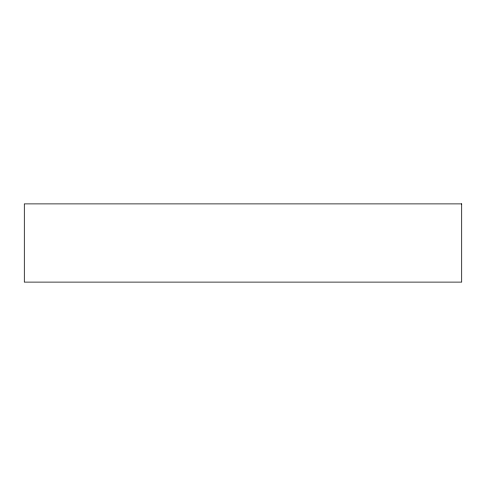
<?xml version="1.0" encoding="UTF-8"?>
<svg xmlns="http://www.w3.org/2000/svg" width="486" height="486" viewBox="0 0 486 486"><rect width="100%" height="100%" fill="white"/><g stroke="black" fill="none" stroke-linecap="round" stroke-linejoin="round"><path stroke-width="0.73" d="M461.7 203.889L24.3 203.889L24.3 282.111L461.7 282.111L461.7 203.889"/></g></svg>
